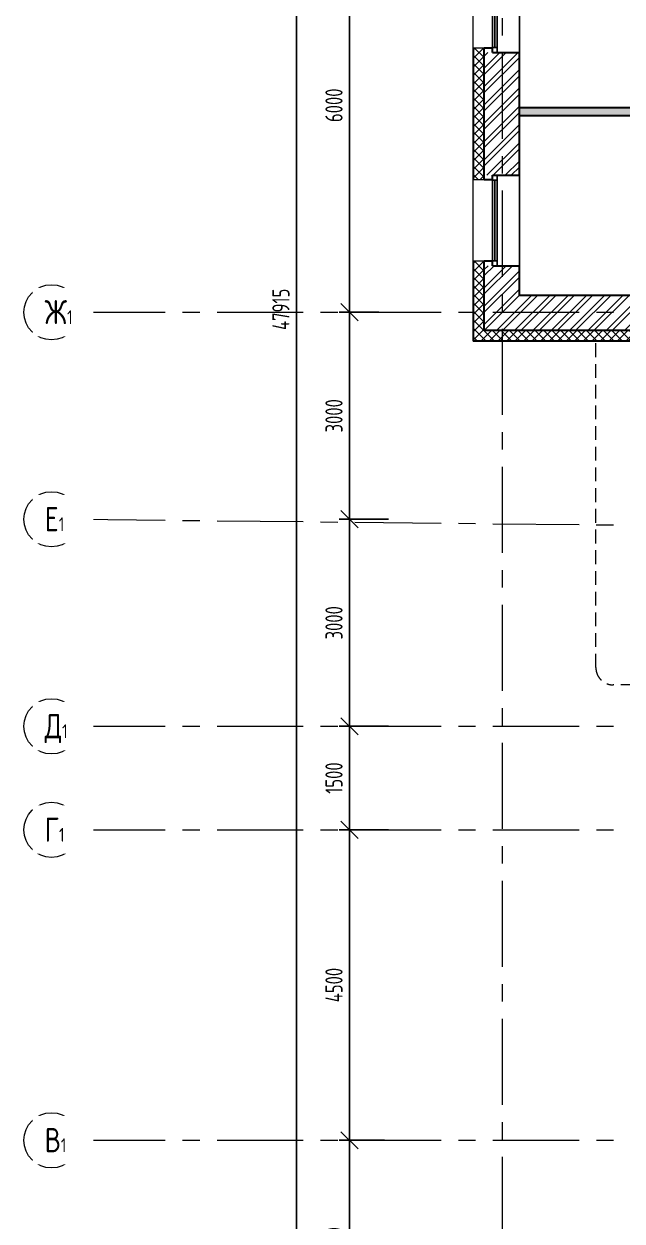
# Model space of a CAD drawing. Header units: millimetres. Extents: x -13407 to 8063098, y -54153 to 109271.
# Drawn here: x -13364 to -4691, y 38225 to 55574 of the extents above; entities that cross this region are included whole.
import ezdxf

# ---------------------------------------------------------------- set-up
doc = ezdxf.new("R2010")
doc.units = ezdxf.units.MM
doc.linetypes.add('ADSK_Штриховая_ш2 п1', pattern=[3, 2, -1])
doc.linetypes.add('CENTER', pattern=[2, 1.25, -0.25, 0.25, -0.25])
doc.layers.get('Defpoints').update_dxf_attribs({"color": 6})
for name, color, linetype, lineweight in [('АР_Навесной фасад', 5, 'Continuous', 5), ('АР_Оси', 193, 'Continuous', 9), ('АР_Оси размеры', 164, 'Continuous', 9), ('АР_Перегородки газоблок', 165, 'Continuous', 30), ('АР_Перегородки газоблок_Штрих', 165, 'Continuous', 5), ('АР_Сущ Несущая стена', 202, 'Continuous', 30), ('АР_тонкая линия', 250, 'Continuous', 0), ('АР_Утеплитель', 250, 'Continuous', 9), ('АР_Штриховка кирпич', 250, 'Continuous', 9)]:
    doc.layers.add(name, color=color, linetype=linetype, lineweight=lineweight)
doc.layers.add('АР_новое окно', color=160, linetype='Continuous')
doc.styles.add('ГОСТ 2.304', font='isocpeur.ttf', dxfattribs={"width": 0.7})
doc.dimstyles.new('СПДС', dxfattribs={"dimscale": 100, "dimtxt": 2.5, "dimasz": 2.5, "dimexe": 1.5, "dimexo": 0, "dimgap": 1, "dimtad": 1, "dimdec": 0, "dimrnd": 1, "dimtxsty": 'ГОСТ 2.304', "dimblk": 'OBLIQUE', "dimcen": 2.5, "dimdle": 1.5, "dimadec": 0, "dimazin": 2, "dimtfac": 0.75, "dimtdec": 0, "dimtmove": 1, "dimatfit": 3, "dimfxl": 1, "dimtolj": 1, "dimarcsym": 1})
pattern_1 = [(45, (-951676.66, 109617.1), (-132.58252, 132.58252), []), (45, (-951588.28, 109617.1), (-132.58252, 132.58252), [])]

# ---------------------------------------------------------------- blocks, each defined once
blk = doc.blocks.new('_Oblique')
at = {"color": 0, "linetype": 'ByBlock', "lineweight": -2}
blk.add_line((-0.5, -0.5), (0.5, 0.5), dxfattribs=at)
blk = doc.blocks.new('*D464')
at = {"layer": 'Defpoints', "color": 0, "ltscale": 100, "transparency": 16777216}
for p in [(-8643, 39395), (-8134, 39395), (-8301, 36395)]:
    blk.add_point(p, dxfattribs=at)
at = {"layer": 'АР_Оси размеры', "color": 0, "lineweight": -2, "ltscale": 100, "transparency": 16777216}
for p, q in [((-8134, 39395), (-8793, 39395)), ((-8643, 36245), (-8643, 39545)), ((-8301, 36395), (-8793, 36395))]:
    blk.add_line(p, q, dxfattribs=at)
at = {"layer": 'АР_Оси размеры', "color": 0, "lineweight": -2, "ltscale": 100, "transparency": 16777216, "xscale": 250, "yscale": 250, "zscale": 250}
for p, rotation in [((-8643, 39395), 90), ((-8643, 36395), 270)]:
    blk.add_blockref('_Oblique', p, dxfattribs=dict(at, rotation=rotation))
at = {"layer": 'АР_Оси размеры', "color": 0, "ltscale": 100, "transparency": 16777216, "insert": (-8868, 37895), "char_height": 250, "attachment_point": 5, "rotation": 90, "style": 'ГОСТ 2.304'}
blk.add_mtext('\\A1;3000', dxfattribs=at)
blk = doc.blocks.new('*D465')
at = {"layer": 'Defpoints', "color": 0, "ltscale": 100, "transparency": 16777216}
for p in [(-8643, 43895), (-8080, 43895), (-8134, 39395)]:
    blk.add_point(p, dxfattribs=at)
at = {"layer": 'АР_Оси размеры', "color": 0, "lineweight": -2, "ltscale": 100, "transparency": 16777216}
for p, q in [((-8080, 43895), (-8793, 43895)), ((-8643, 39245), (-8643, 44045)), ((-8134, 39395), (-8793, 39395))]:
    blk.add_line(p, q, dxfattribs=at)
at = {"layer": 'АР_Оси размеры', "color": 0, "lineweight": -2, "ltscale": 100, "transparency": 16777216, "xscale": 250, "yscale": 250, "zscale": 250}
for p, rotation in [((-8643, 43895), 90), ((-8643, 39395), 270)]:
    blk.add_blockref('_Oblique', p, dxfattribs=dict(at, rotation=rotation))
at = {"layer": 'АР_Оси размеры', "color": 0, "ltscale": 100, "transparency": 16777216, "insert": (-8868, 41645), "char_height": 250, "attachment_point": 5, "rotation": 90, "style": 'ГОСТ 2.304'}
blk.add_mtext('\\A1;4500', dxfattribs=at)
blk = doc.blocks.new('*D466')
at = {"layer": 'Defpoints', "color": 0, "ltscale": 100, "transparency": 16777216}
for p in [(-8643, 45395), (-8080, 45395), (-8080, 43895)]:
    blk.add_point(p, dxfattribs=at)
at = {"layer": 'АР_Оси размеры', "color": 0, "lineweight": -2, "ltscale": 100, "transparency": 16777216}
for p, q in [((-8643, 43745), (-8643, 45545)), ((-8080, 45395), (-8793, 45395)), ((-8080, 43895), (-8793, 43895))]:
    blk.add_line(p, q, dxfattribs=at)
at = {"layer": 'АР_Оси размеры', "color": 0, "lineweight": -2, "ltscale": 100, "transparency": 16777216, "xscale": 250, "yscale": 250, "zscale": 250}
for p, rotation in [((-8643, 45395), 90), ((-8643, 43895), 270)]:
    blk.add_blockref('_Oblique', p, dxfattribs=dict(at, rotation=rotation))
at = {"layer": 'АР_Оси размеры', "color": 0, "ltscale": 100, "transparency": 16777216, "insert": (-8868, 44645), "char_height": 250, "attachment_point": 5, "rotation": 90, "style": 'ГОСТ 2.304'}
blk.add_mtext('\\A1;1500', dxfattribs=at)
blk = doc.blocks.new('*D467')
at = {"layer": 'Defpoints', "color": 0, "ltscale": 100, "transparency": 16777216}
for p in [(-8643, 48395), (-8219, 48395), (-8080, 45395)]:
    blk.add_point(p, dxfattribs=at)
at = {"layer": 'АР_Оси размеры', "color": 0, "lineweight": -2, "ltscale": 100, "transparency": 16777216}
for p, q in [((-8643, 45245), (-8643, 48545)), ((-8219, 48395), (-8793, 48395)), ((-8080, 45395), (-8793, 45395))]:
    blk.add_line(p, q, dxfattribs=at)
at = {"layer": 'АР_Оси размеры', "color": 0, "lineweight": -2, "ltscale": 100, "transparency": 16777216, "xscale": 250, "yscale": 250, "zscale": 250}
for p, rotation in [((-8643, 48395), 90), ((-8643, 45395), 270)]:
    blk.add_blockref('_Oblique', p, dxfattribs=dict(at, rotation=rotation))
at = {"layer": 'АР_Оси размеры', "color": 0, "ltscale": 100, "transparency": 16777216, "insert": (-8868, 46895), "char_height": 250, "attachment_point": 5, "rotation": 90, "style": 'ГОСТ 2.304'}
blk.add_mtext('\\A1;3000', dxfattribs=at)
blk = doc.blocks.new('*D468')
at = {"layer": 'Defpoints', "color": 0, "ltscale": 100, "transparency": 16777216}
for p in [(-8643, 51395), (-8219, 51395), (-8080, 48395)]:
    blk.add_point(p, dxfattribs=at)
at = {"layer": 'АР_Оси размеры', "color": 0, "lineweight": -2, "ltscale": 100, "transparency": 16777216}
for p, q in [((-8643, 48245), (-8643, 51545)), ((-8219, 51395), (-8793, 51395)), ((-8080, 48395), (-8793, 48395))]:
    blk.add_line(p, q, dxfattribs=at)
at = {"layer": 'АР_Оси размеры', "color": 0, "lineweight": -2, "ltscale": 100, "transparency": 16777216, "xscale": 250, "yscale": 250, "zscale": 250}
for p, rotation in [((-8643, 51395), 90), ((-8643, 48395), 270)]:
    blk.add_blockref('_Oblique', p, dxfattribs=dict(at, rotation=rotation))
at = {"layer": 'АР_Оси размеры', "color": 0, "ltscale": 100, "transparency": 16777216, "insert": (-8868, 49895), "char_height": 250, "attachment_point": 5, "rotation": 90, "style": 'ГОСТ 2.304'}
blk.add_mtext('\\A1;3000', dxfattribs=at)
blk = doc.blocks.new('*D469')
at = {"layer": 'Defpoints', "color": 0, "ltscale": 100, "transparency": 16777216}
for p in [(-8643, 57395), (-7988, 57395), (-8219, 51395)]:
    blk.add_point(p, dxfattribs=at)
at = {"layer": 'АР_Оси размеры', "color": 0, "lineweight": -2, "ltscale": 100, "transparency": 16777216}
for p, q in [((-8643, 51245), (-8643, 57545)), ((-7988, 57395), (-8793, 57395)), ((-8219, 51395), (-8793, 51395))]:
    blk.add_line(p, q, dxfattribs=at)
at = {"layer": 'АР_Оси размеры', "color": 0, "lineweight": -2, "ltscale": 100, "transparency": 16777216, "xscale": 250, "yscale": 250, "zscale": 250}
for p, rotation in [((-8643, 57395), 90), ((-8643, 51395), 270)]:
    blk.add_blockref('_Oblique', p, dxfattribs=dict(at, rotation=rotation))
at = {"layer": 'АР_Оси размеры', "color": 0, "ltscale": 100, "transparency": 16777216, "insert": (-8868, 54395), "char_height": 250, "attachment_point": 5, "rotation": 90, "style": 'ГОСТ 2.304'}
blk.add_mtext('\\A1;6000', dxfattribs=at)
blk = doc.blocks.new('*D475')
at = {"layer": 'Defpoints', "color": 0, "ltscale": 100, "transparency": 16777216}
for p in [(-9469, 75395), (-9469, 27480), (-9413, 27480)]:
    blk.add_point(p, dxfattribs=at)
at = {"layer": 'АР_Оси размеры', "color": 0, "lineweight": -2, "ltscale": 100, "transparency": 16777216}
for p, q in [((-9413, 75545), (-9413, 27330)), ((-9469, 75395), (-9263, 75395)), ((-9469, 27480), (-9263, 27480))]:
    blk.add_line(p, q, dxfattribs=at)
at = {"layer": 'АР_Оси размеры', "color": 0, "lineweight": -2, "ltscale": 100, "transparency": 16777216, "xscale": 250, "yscale": 250, "zscale": 250}
for p, rotation in [((-9413, 75395), 90), ((-9413, 27480), 270)]:
    blk.add_blockref('_Oblique', p, dxfattribs=dict(at, rotation=rotation))
at = {"layer": 'АР_Оси размеры', "color": 0, "ltscale": 100, "transparency": 16777216, "insert": (-9638, 51438), "char_height": 250, "attachment_point": 5, "rotation": 90, "style": 'ГОСТ 2.304'}
blk.add_mtext('\\A1;47915', dxfattribs=at)
blk = doc.blocks.new('*U418')
at = {"layer": 'АР_новое окно', "lineweight": 20}
for p, q in [((0, 1310), (-70, 1310)), ((0, 0), (-70, 0))]:
    blk.add_line(p, q, dxfattribs=at)
at = {"layer": 'АР_новое окно'}
for p, q in [((-70, 1310), (-70, 0)), ((-70, 0), (-70, 1310)), ((0, 1240), (-70, 1240)), ((-35, 1240), (-35, 70)), ((0, 1310), (0, 0)), ((0, 70), (-70, 70))]:
    blk.add_line(p, q, dxfattribs=at)
blk = doc.blocks.new('*U419')
at = {"layer": 'АР_новое окно', "lineweight": 20}
for p, q in [((0, 1310), (-70, 1310)), ((0, 0), (-70, 0))]:
    blk.add_line(p, q, dxfattribs=at)
at = {"layer": 'АР_новое окно'}
for p, q in [((-70, 1310), (-70, 0)), ((-70, 0), (-70, 1310)), ((0, 1240), (-70, 1240)), ((-35, 1240), (-35, 70)), ((0, 1310), (0, 0)), ((0, 70), (-70, 70))]:
    blk.add_line(p, q, dxfattribs=at)

msp = doc.modelspace()

# ---------------------------------------------------------------- hatches: boundary and pattern name
at = {"layer": 'АР_Перегородки газоблок_Штрих', "ltscale": 100}
h = msp.add_hatch(dxfattribs=at)
h.set_pattern_fill('AR-CONC', color=256, scale=30)
h.set_pattern_definition([(50, (211803.85, -55205.68), (215.17805, -18.82564), [22.5, -247.5]), (355, (211803.85, -55205.68), (-41.6254, 225.65764), [18, -198]), (100.45144, (211821.79, -55207.25), (173.55265, 206.832), [19.12206, -210.34263]), (46.1842, (211803.85, -55145.68), (320.1724, -49.65578), [33.75, -371.25]), (96.63564, (211830.53, -55149.82), (280.3986, 292.2356), [28.6831, -315.51413]), (351.18416, (211803.85, -55145.68), (280.3986, 292.2356), [27, -297]), (21, (211833.85, -55160.68), (179.07212, -120.78567), [22.5, -247.5]), (326, (211833.85, -55160.68), (72.9946, 217.54501), [18, -198]), (71.45144, (211848.78, -55170.75), (252.06671, 96.75935), [19.12206, -210.34263]), (37.5, (211803.85, -55205.68), (3.647957, 99.868156), [0, -195.6, 0, -201, 0, -198.75]), (7.5, (211803.85, -55205.68), (78.92086, 118.323514), [0, -114.6, 0, -191.1, 0, -75.75]), (327.5, (211736.95, -55205.68), (160.14673, -6.766462), [0, -75, 0, -234, 0, -310.5]), (317.5, (211706.95, -55205.68), (174.95585, 30.031495), [0, -97.5, 0, -155.4, 0, -220.5])])
h.paths.add_polyline_path([(-230.1, 55563), (-350.1, 55563), (-350.1, 54364.9), (-6180.1, 54364.9), (-6180.1, 54244.9), (-350.1, 54244.9), (-350.1, 52960.3), (-230.1, 52960.3)])
at = {"layer": 'АР_Утеплитель', "ltscale": 100}
h = msp.add_hatch(dxfattribs=at)
h.set_pattern_fill('ANSI37', color=256, scale=700)
h.set_pattern_definition([(45, (-976790.15, 99707.145), (-61.871843, 61.871843), []), (135, (-976790.15, 99707.145), (-61.871843, -61.871843), [])])
h.paths.add_polyline_path([(-6840.1, 61385), (-6690, 61385), (-6690.1, 61385), (-6840.1, 61385)])
h.paths.add_polyline_path([(-6690.1, 52032.3), (-6840.1, 52032.3), (-6840.1, 50985), (-900.2, 50985), (-900.2, 50885), (-750.2, 50885), (-750.2, 51135), (-6690.1, 51135)])
h.paths.add_polyline_path([(-6690.1, 52135), (-6840.1, 52135), (-6840.1, 52032.3), (-6690.1, 52032.3)])
h.paths.add_polyline_path([(-6690.1, 55225), (-6840.1, 55225), (-6840.1, 53315), (-6690.1, 53315)])
h.paths.add_polyline_path([(-6690.1, 58305), (-6840.1, 58305), (-6840.1, 56405), (-6690.1, 56405)])
h.paths.add_polyline_path([(-6840.1, 59485), (-6690.1, 59485), (-6690.1, 61385), (-6840.1, 61385)])
at = {"layer": 'АР_Штриховка кирпич', "ltscale": 100}
h = msp.add_hatch(dxfattribs=at)
h.set_pattern_fill('ANSI32', color=256, scale=500)
h.set_pattern_definition(pattern_1)
h.paths.add_polyline_path([(-6180.1, 55160), (-6690.1, 55160), (-6690.1, 53380), (-6180.1, 53380)])
h = msp.add_hatch(dxfattribs=at)
h.set_pattern_fill('ANSI32', color=256, scale=500)
h.set_pattern_definition(pattern_1)
h.paths.add_polyline_path([(-6180.1, 52070), (-6690.1, 52070), (-6690.1, 51135), (-750.2, 51135), (-750.1, 50885), (-110.1, 50885), (-110.2, 51645), (-6180.1, 51645)])

# ---------------------------------------------------------------- linework, layer by layer
at = {"layer": 'АР_Навесной фасад', "ltscale": 100}
for p, q in [((-6850.1, 53315), (-6850.1, 61385)), ((-6840.1, 53315), (-6840.1, 55225)), ((-6850.1, 52032.3), (-6850.1, 53315)), ((-6850.1, 50975), (-6850.1, 52135)), ((-6840.1, 52032.3), (-6840.1, 52135)), ((-6840.1, 50985), (-6840.1, 52112.9)), ((-6850.1, 50975), (-910.2, 50975)), ((-6840.1, 50985), (-900.2, 50985))]:
    msp.add_line(p, q, dxfattribs=at)
for points in [[(-6690.1, 55225), (-6850.1, 55225)], [(-6690.1, 53315), (-6850.1, 53315)], [(-6690.1, 52135), (-6850.1, 52135)]]:
    msp.add_lwpolyline(points, dxfattribs=at)
at = {"layer": 'АР_новое окно'}
for p, q in [((-6180.1, 55160), (-6180.1, 56470)), ((-6180.1, 52070), (-6180.1, 53380))]:
    msp.add_line(p, q, dxfattribs=at)
at = {"layer": 'АР_Оси', "linetype": 'CENTER', "ltscale": 1000}
for p, q in [((-6430.1, 79157.5), (-6430.1, 23425.1)), ((-12563.8, 51395), (70614.6, 51395)), ((-12563.8, 48395), (14829.8, 48105)), ((-12563.8, 45395), (70614.6, 45395)), ((-12563.8, 43895), (70614.6, 43895)), ((-12563.8, 39395), (70614.6, 39395))]:
    msp.add_line(p, q, dxfattribs=at)
at = {"layer": 'АР_Оси', "ltscale": 0.5}
for centre in [(-12963.8, 51395), (-12963.8, 48395), (-12963.8, 45395), (-12963.8, 43895), (-12963.8, 39395)]:
    msp.add_circle(centre, 400, dxfattribs=at)
at = {"layer": 'АР_Перегородки газоблок', "ltscale": 100}
for points in [[(-6180.1, 54364.9), (-350.1, 54364.9)], [(-6180.1, 54244.9), (-350.1, 54244.9)]]:
    msp.add_lwpolyline(points, dxfattribs=at)
at = {"layer": 'АР_Сущ Несущая стена', "ltscale": 100}
for p, q in [((-6690.1, 53315), (-6690.1, 55225)), ((-6571.1, 55225), (-6690.1, 55225)), ((-6571.1, 55160), (-6571.1, 55225)), ((-6571.1, 55160), (-6180.1, 55160)), ((-6180.1, 53380), (-6180.1, 55160)), ((-6571.1, 53315), (-6690.1, 53315)), ((-6571.1, 53380), (-6180.1, 53380)), ((-6571.1, 53315), (-6571.1, 53380)), ((-6690.1, 51135), (-6690.1, 52135)), ((-6571.1, 52135), (-6690.1, 52135)), ((-6571.1, 52070), (-6571.1, 52135)), ((-6571.1, 52070), (-6180.1, 52070)), ((-6180.1, 51645), (-6180.1, 52070)), ((-6180.1, 51645), (-110.2, 51645)), ((-6690.1, 51135), (-750.2, 51135))]:
    msp.add_line(p, q, dxfattribs=at)
at = {"layer": 'АР_тонкая линия', "linetype": 'ADSK_Штриховая_ш2 п1', "ltscale": 100}
for points in [[(-5070.9, 46245.1), (-5070.9, 51005)], [(-910.2, 45995.1), (-4820.9, 45995.1)]]:
    msp.add_lwpolyline(points, dxfattribs=at)
msp.add_arc((-4820.9, 46245.1), 250, 180, 270, dxfattribs=at)

# ---------------------------------------------------------------- block references
at = {"layer": 'АР_новое окно', "xscale": -1, "rotation": 180}
for name, p in [('*U418', (-6501.1, 56470)), ('*U419', (-6501.1, 53380))]:
    msp.add_blockref(name, p, dxfattribs=at)

# ---------------------------------------------------------------- dimensions: what is measured, and where the dimension line sits
at = {"layer": 'АР_Оси размеры', "ltscale": 100}
for base, p1, p2, picture, middle in [((-9413.3, 27480), (-9469.1, 75395), (-9469.1, 27480), '*D475', (-9638.3, 51437.5)), ((-8642.7, 57395), (-8219.3, 51395), (-7988.5, 57395), '*D469', (-8867.7, 54395)), ((-8642.7, 51395), (-8079.8, 48395), (-8219.3, 51395), '*D468', (-8867.7, 49895)), ((-8642.7, 48395), (-8079.8, 45395), (-8219.3, 48395), '*D467', (-8867.7, 46895)), ((-8642.7, 45395), (-8079.8, 43895), (-8079.8, 45395), '*D466', (-8867.7, 44645)), ((-8642.7, 43895), (-8133.8, 39395), (-8079.8, 43895), '*D465', (-8867.7, 41645)), ((-8642.7, 39395), (-8300.8, 36395), (-8133.8, 39395), '*D464', (-8867.7, 37895))]:
    dim = msp.add_linear_dim(base=base, p1=p1, p2=p2, angle=90, dimstyle='СПДС', dxfattribs=at)
    dim.commit()
    dim.dimension.update_dxf_attribs({"geometry": picture, "text_midpoint": middle})

# ---------------------------------------------------------------- next in the draw order: texts
at = {"layer": 'АР_Оси', "char_height": 350, "width": 528.82, "attachment_point": 1, "line_spacing_factor": 1.149209, "style": 'ГОСТ 2.304', "bg_fill": 2}
for s, insert in [('{\\W0.8;Ж\\H0.57143x;1}', (-13063.6, 51572.8)), ('{\\W0.8;Е\\H0.57143x;1}', (-13063.6, 48572.8)), ('{\\W0.8;Д\\H0.57143x;1}', (-13063.6, 45572.8)), ('{\\W0.8;Г\\H0.57143x;1}', (-13063.6, 44072.8)), ('{\\W0.8;В\\H0.57143x;1}', (-13063.6, 39572.8))]:
    msp.add_mtext(s, dxfattribs=dict(at, insert=insert))

doc.saveas('drawing.dxf')
